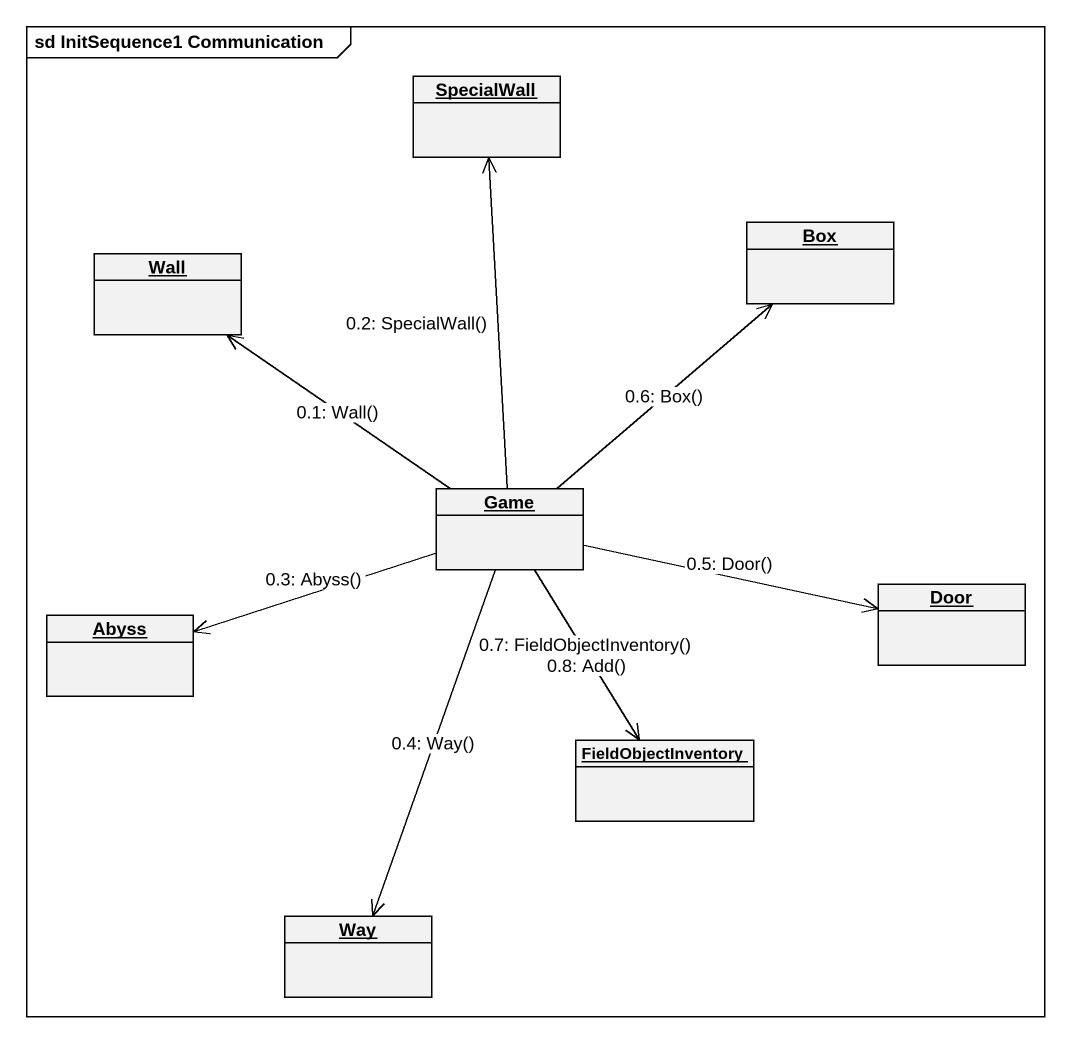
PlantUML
@startuml
mainframe sd InitSequence1 Communication
hide circle
hide empty members
object SpecialWall
object Wall
object "Box" as Box_
object Game
object Abyss
object Door
object FieldObjectInventory
object Way
Game -up-> Wall : 0.1: Wall()
Game -up-> SpecialWall : 0.2: SpecialWall()
Game -left-> Abyss : 0.3: Abyss()
Game --> Way : 0.4: Way()
Game -right-> Door : 0.5: Door()
Game -up-> Box_ : 0.6: Box()
Game --> FieldObjectInventory : 0.7: FieldObjectInventory()\n0.8: Add()
@enduml
